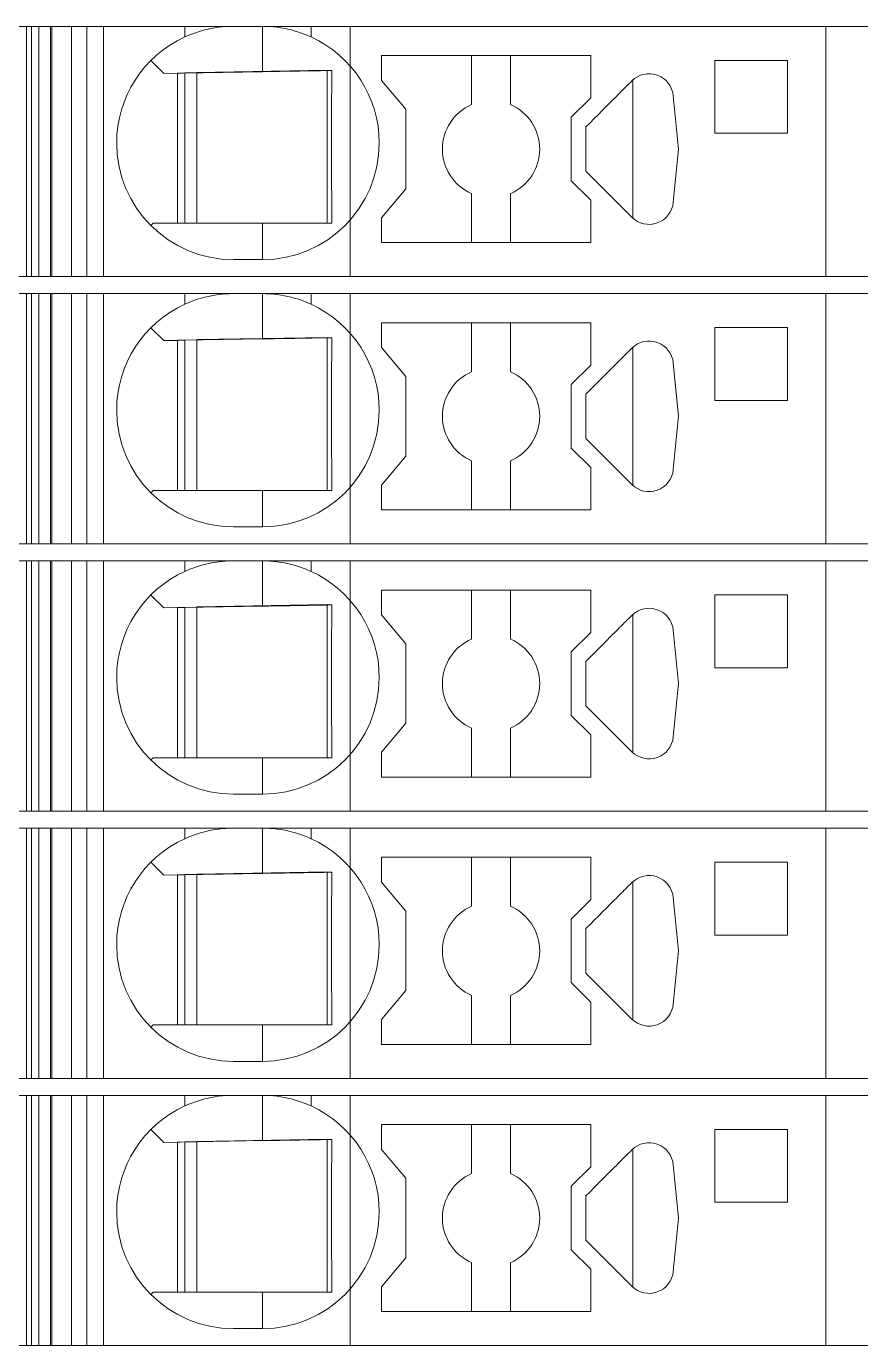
# Model space of a CAD drawing. Header units: millimetres. Extents: x 0 to 1680, y 0 to 1188.
# Drawn here: x 919.89 to 937.05, y 298.35 to 325.5 of the extents above; entities that cross this region are included whole.
import ezdxf
from ezdxf.enums import TextEntityAlignment as Align

# ---------------------------------------------------------------- set-up
doc = ezdxf.new("R2010")
doc.units = ezdxf.units.MM
for name, color, linetype, lineweight in [('EPLAN309', 5, 'Continuous', 5), ('EPLAN493', 5, 'Continuous', 5), ('MAIN-1', 7, 'Continuous', 5), ('MAIN-2', 7, 'Continuous', 5)]:
    doc.layers.add(name, color=color, linetype=linetype, lineweight=lineweight)
doc.styles.add('Tahoma', font='')
doc.styles.get('Tahoma').set_extended_font_data('Tahoma')

# ---------------------------------------------------------------- blocks, each defined once
blk = doc.blocks.new('EPLSYM_LibrarySPECIAL_Symbol12_Variant0_Placement8_54')
at = {"layer": 'EPLAN309', "lineweight": 13, "ltscale": 16}
blk.add_lwpolyline([(0, -5.15), (68.15, -5.15), (68.15, 0), (0, 0)], close=True, dxfattribs=at)
at = {"layer": 'EPLAN493', "color": 5, "style": 'Tahoma'}
blk.add_attdef('17_20450', text='', height=2.3478, dxfattribs=at).set_placement((0, -21.83478), align=Align.MIDDLE_RIGHT)
blk = doc.blocks.new('EPLSYM_LibrarySPECIAL_Symbol12_Variant0_Placement8_55')
at = {"layer": 'EPLAN309', "lineweight": 13, "ltscale": 16}
blk.add_lwpolyline([(0, -5.15), (68.15, -5.15), (68.15, 0), (0, 0)], close=True, dxfattribs=at)
at = {"layer": 'EPLAN493', "color": 5, "style": 'Tahoma'}
blk.add_attdef('17_20450', text='', height=2.3478, dxfattribs=at).set_placement((0, -21.83478), align=Align.MIDDLE_RIGHT)
blk = doc.blocks.new('EPLSYM_LibrarySPECIAL_Symbol12_Variant0_Placement8_56')
at = {"layer": 'EPLAN309', "lineweight": 13, "ltscale": 16}
blk.add_lwpolyline([(0, -5.15), (68.15, -5.15), (68.15, 0), (0, 0)], close=True, dxfattribs=at)
at = {"layer": 'EPLAN493', "color": 5, "style": 'Tahoma'}
blk.add_attdef('17_20450', text='', height=2.3478, dxfattribs=at).set_placement((0, -21.83478), align=Align.MIDDLE_RIGHT)
blk = doc.blocks.new('EPLSYM_LibrarySPECIAL_Symbol12_Variant0_Placement8_57')
at = {"layer": 'EPLAN309', "lineweight": 13, "ltscale": 16}
blk.add_lwpolyline([(0, -5.15), (68.15, -5.15), (68.15, 0), (0, 0)], close=True, dxfattribs=at)
at = {"layer": 'EPLAN493', "color": 5, "style": 'Tahoma'}
blk.add_attdef('17_20450', text='', height=2.3478, dxfattribs=at).set_placement((0, -21.83478), align=Align.MIDDLE_RIGHT)
blk = doc.blocks.new('EPLSYM_LibrarySPECIAL_Symbol12_Variant0_Placement8_58')
at = {"layer": 'EPLAN309', "lineweight": 13, "ltscale": 16}
blk.add_lwpolyline([(0, -5.15), (68.15, -5.15), (68.15, 0), (0, 0)], close=True, dxfattribs=at)
at = {"layer": 'EPLAN493', "color": 5, "style": 'Tahoma'}
blk.add_attdef('17_20450', text='', height=2.3478, dxfattribs=at).set_placement((0, -21.83478), align=Align.MIDDLE_RIGHT)

msp = doc.modelspace()

# ---------------------------------------------------------------- linework, layer by layer
at = {"layer": 'MAIN-1'}
for p, q in [((920.001, 325.5), (919.893, 325.5)), ((919.893, 320.35), (919.893, 325.5)), ((920.001, 325.5), (923.15, 325.5)), ((920.001, 320.35), (920.001, 325.5)), ((923.15, 325.5), (924.15, 325.5)), ((923.15, 325.5), (923.15, 325.282)), ((923.15, 325.282), (923.202, 325.305)), ((923.202, 325.305), (923.256, 325.327)), ((923.256, 325.327), (923.313, 325.349)), ((923.313, 325.349), (923.372, 325.37)), ((923.372, 325.37), (923.433, 325.39)), ((923.433, 325.39), (923.497, 325.409)), ((923.497, 325.409), (923.563, 325.427)), ((923.563, 325.427), (923.631, 325.443)), ((923.631, 325.443), (923.701, 325.458)), ((923.701, 325.458), (923.772, 325.47)), ((923.772, 325.47), (923.846, 325.481)), ((923.846, 325.481), (923.921, 325.489)), ((923.921, 325.489), (923.997, 325.495)), ((923.997, 325.495), (924.073, 325.499)), ((924.073, 325.499), (924.15, 325.5)), ((924.75, 325.5), (924.15, 325.5)), ((924.827, 325.499), (924.75, 325.5)), ((925.75, 325.5), (924.75, 325.5)), ((924.75, 324.568), (924.75, 325.5)), ((924.903, 325.495), (924.827, 325.499)), ((924.979, 325.489), (924.903, 325.495)), ((925.054, 325.481), (924.979, 325.489)), ((925.128, 325.47), (925.054, 325.481)), ((925.199, 325.458), (925.128, 325.47)), ((925.269, 325.443), (925.199, 325.458)), ((925.337, 325.427), (925.269, 325.443)), ((925.403, 325.409), (925.337, 325.427)), ((925.467, 325.39), (925.403, 325.409)), ((925.528, 325.37), (925.467, 325.39)), ((925.587, 325.349), (925.528, 325.37)), ((925.644, 325.327), (925.587, 325.349)), ((925.698, 325.305), (925.644, 325.327)), ((925.75, 325.282), (925.698, 325.305)), ((925.75, 325.5), (936.332, 325.5)), ((925.75, 325.5), (925.75, 325.282)), ((937.05, 325.5), (936.332, 325.5)), ((936.332, 320.35), (936.332, 325.5)), ((922.453, 324.797), (922.717, 324.533)), ((927.2, 324.9), (927.2, 324.389)), ((931.5, 324.9), (927.2, 324.9)), ((929.05, 324.9), (929.05, 323.892)), ((929.85, 323.892), (929.85, 324.9)), ((931.5, 324.029), (931.5, 324.9)), ((934.05, 324.8), (934.05, 323.3)), ((935.55, 324.8), (934.05, 324.8)), ((935.55, 323.3), (935.55, 324.8)), ((922.717, 324.533), (924.75, 324.568)), ((923, 321.45), (923, 324.538)), ((923.15, 324.54), (923.15, 321.45)), ((923.4, 321.45), (923.4, 324.545)), ((924.87, 324.57), (924.75, 324.568)), ((924.987, 324.572), (924.87, 324.57)), ((925.1, 324.574), (924.987, 324.572)), ((925.209, 324.576), (925.1, 324.574)), ((925.313, 324.578), (925.209, 324.576)), ((925.412, 324.579), (925.313, 324.578)), ((925.507, 324.581), (925.412, 324.579)), ((925.599, 324.583), (925.507, 324.581)), ((925.688, 324.584), (925.599, 324.583)), ((925.774, 324.586), (925.688, 324.584)), ((925.858, 324.587), (925.774, 324.586)), ((925.94, 324.588), (925.858, 324.587)), ((926.02, 324.59), (925.94, 324.588)), ((926.099, 324.591), (926.02, 324.59)), ((926.079, 321.45), (926.079, 324.591)), ((926.176, 324.592), (926.099, 324.591)), ((926.174, 324.377), (926.175, 324.45)), ((926.175, 324.45), (926.176, 324.522)), ((926.176, 324.522), (926.176, 324.592)), ((926.172, 324.149), (926.173, 324.227)), ((926.173, 324.303), (926.174, 324.377)), ((926.173, 324.227), (926.173, 324.303)), ((927.7, 323.793), (927.2, 324.389)), ((932.158, 324.191), (932.127, 324.159)), ((932.19, 324.222), (932.158, 324.191)), ((932.221, 324.253), (932.19, 324.222)), ((932.252, 324.285), (932.221, 324.253)), ((932.284, 324.316), (932.252, 324.285)), ((932.315, 324.347), (932.284, 324.316)), ((932.346, 324.379), (932.315, 324.347)), ((932.367, 324.398), (932.367, 321.552)), ((926.169, 323.817), (926.17, 323.904)), ((926.17, 323.988), (926.171, 324.07)), ((926.17, 323.904), (926.17, 323.988)), ((926.171, 324.07), (926.172, 324.149)), ((931.1, 323.629), (931.5, 324.029)), ((931.902, 323.934), (931.823, 323.856)), ((931.943, 323.975), (931.902, 323.934)), ((931.983, 324.015), (931.943, 323.975)), ((932.021, 324.053), (931.983, 324.015)), ((932.058, 324.09), (932.021, 324.053)), ((932.094, 324.126), (932.058, 324.09)), ((932.127, 324.159), (932.094, 324.126)), ((933.302, 322.975), (933.198, 324.072)), ((926.168, 323.632), (926.169, 323.726)), ((926.168, 323.534), (926.168, 323.632)), ((926.169, 323.726), (926.169, 323.817)), ((927.7, 322.157), (927.7, 323.793)), ((931.1, 323.629), (931.1, 322.321)), ((931.658, 323.69), (931.572, 323.604)), ((931.742, 323.774), (931.658, 323.69)), ((931.823, 323.856), (931.742, 323.774)), ((926.167, 323.431), (926.168, 323.534)), ((926.167, 323.324), (926.167, 323.431)), ((931.486, 323.518), (931.4, 323.432)), ((931.4, 323.302), (931.4, 323.432)), ((931.572, 323.604), (931.486, 323.518)), ((926.167, 323.213), (926.167, 323.324)), ((926.167, 323.1), (926.167, 323.213)), ((926.167, 322.979), (926.167, 323.1)), ((931.4, 323.171), (931.4, 323.302)), ((931.4, 323.04), (931.4, 323.171)), ((934.05, 323.3), (935.55, 323.3)), ((926.167, 322.861), (926.167, 322.979)), ((926.167, 322.747), (926.167, 322.861)), ((931.4, 322.91), (931.4, 323.04)), ((931.4, 322.779), (931.4, 322.91)), ((933.198, 321.878), (933.302, 322.975)), ((926.168, 322.638), (926.167, 322.747)), ((926.168, 322.534), (926.168, 322.638)), ((931.4, 322.648), (931.4, 322.779)), ((931.4, 322.518), (931.4, 322.648)), ((926.169, 322.434), (926.168, 322.534)), ((926.169, 322.339), (926.169, 322.434)), ((926.17, 322.248), (926.169, 322.339)), ((931.5, 321.921), (931.1, 322.321)), ((931.4, 322.518), (932.346, 321.571)), ((926.171, 322.159), (926.17, 322.248)), ((926.172, 322.073), (926.171, 322.159)), ((926.172, 321.99), (926.172, 322.073)), ((927.2, 321.561), (927.7, 322.157)), ((929.05, 321.05), (929.05, 322.058)), ((929.85, 321.05), (929.85, 322.058)), ((926.173, 321.908), (926.172, 321.99)), ((926.174, 321.829), (926.173, 321.908)), ((926.175, 321.75), (926.174, 321.829)), ((926.176, 321.674), (926.175, 321.75)), ((931.5, 321.05), (931.5, 321.921)), ((926.176, 321.598), (926.176, 321.674)), ((926.177, 321.524), (926.176, 321.598)), ((926.178, 321.45), (926.177, 321.524)), ((927.2, 321.561), (927.2, 321.05)), ((922.5, 321.45), (922.453, 321.403)), ((922.5, 321.45), (924.75, 321.45)), ((924.75, 321.45), (924.842, 321.45)), ((924.75, 321.45), (924.75, 320.7)), ((924.842, 321.45), (924.933, 321.45)), ((924.933, 321.45), (925.023, 321.45)), ((925.023, 321.45), (925.11, 321.45)), ((925.11, 321.45), (925.195, 321.45)), ((925.195, 321.45), (925.278, 321.45)), ((925.278, 321.45), (925.358, 321.45)), ((925.358, 321.45), (925.436, 321.45)), ((925.436, 321.45), (925.511, 321.45)), ((925.511, 321.45), (925.585, 321.45)), ((925.585, 321.45), (925.657, 321.45)), ((925.657, 321.45), (925.726, 321.45)), ((925.726, 321.45), (925.795, 321.45)), ((925.795, 321.45), (925.861, 321.45)), ((925.861, 321.45), (925.927, 321.45)), ((925.927, 321.45), (925.991, 321.45)), ((925.991, 321.45), (926.055, 321.45)), ((926.055, 321.45), (926.117, 321.45)), ((926.117, 321.45), (926.178, 321.45)), ((931.5, 321.05), (927.2, 321.05)), ((924.75, 320.7), (924.15, 320.7)), ((920.001, 320.35), (919.893, 320.35)), ((920.001, 320.35), (936.332, 320.35)), ((937.05, 320.35), (936.332, 320.35)), ((920.001, 320), (919.893, 320)), ((919.893, 314.85), (919.893, 320)), ((920.001, 320), (923.15, 320)), ((920.001, 314.85), (920.001, 320)), ((923.15, 320), (924.15, 320)), ((923.15, 320), (923.15, 319.782)), ((923.202, 319.805), (923.256, 319.827)), ((923.256, 319.827), (923.313, 319.849)), ((923.313, 319.849), (923.372, 319.87)), ((923.372, 319.87), (923.433, 319.89)), ((923.433, 319.89), (923.497, 319.909)), ((923.497, 319.909), (923.563, 319.927)), ((923.563, 319.927), (923.631, 319.943)), ((923.631, 319.943), (923.701, 319.958)), ((923.701, 319.958), (923.772, 319.97)), ((923.772, 319.97), (923.846, 319.981)), ((923.846, 319.981), (923.921, 319.989)), ((923.921, 319.989), (923.997, 319.995)), ((923.997, 319.995), (924.073, 319.999)), ((924.073, 319.999), (924.15, 320)), ((924.75, 320), (924.15, 320)), ((924.827, 319.999), (924.75, 320)), ((925.75, 320), (924.75, 320)), ((924.75, 319.068), (924.75, 320)), ((924.903, 319.995), (924.827, 319.999)), ((924.979, 319.989), (924.903, 319.995)), ((925.054, 319.981), (924.979, 319.989)), ((925.128, 319.97), (925.054, 319.981)), ((925.199, 319.958), (925.128, 319.97)), ((925.269, 319.943), (925.199, 319.958)), ((925.337, 319.927), (925.269, 319.943)), ((925.403, 319.909), (925.337, 319.927)), ((925.467, 319.89), (925.403, 319.909)), ((925.528, 319.87), (925.467, 319.89)), ((925.587, 319.849), (925.528, 319.87)), ((925.644, 319.827), (925.587, 319.849)), ((925.698, 319.805), (925.644, 319.827)), ((925.75, 320), (936.332, 320)), ((925.75, 320), (925.75, 319.782)), ((937.05, 320), (936.332, 320)), ((936.332, 314.85), (936.332, 320)), ((923.15, 319.782), (923.202, 319.805)), ((925.75, 319.782), (925.698, 319.805)), ((922.453, 319.297), (922.717, 319.033)), ((927.2, 319.4), (927.2, 318.889)), ((931.5, 319.4), (927.2, 319.4)), ((929.05, 319.4), (929.05, 318.392)), ((929.85, 318.392), (929.85, 319.4)), ((931.5, 318.529), (931.5, 319.4)), ((934.05, 319.3), (934.05, 317.8)), ((935.55, 319.3), (934.05, 319.3)), ((935.55, 317.8), (935.55, 319.3)), ((922.717, 319.033), (924.75, 319.068)), ((923, 315.95), (923, 319.038)), ((923.15, 319.04), (923.15, 315.95)), ((923.4, 315.95), (923.4, 319.045)), ((924.87, 319.07), (924.75, 319.068)), ((924.987, 319.072), (924.87, 319.07)), ((925.1, 319.074), (924.987, 319.072)), ((925.209, 319.076), (925.1, 319.074)), ((925.313, 319.078), (925.209, 319.076)), ((925.412, 319.079), (925.313, 319.078)), ((925.507, 319.081), (925.412, 319.079)), ((925.599, 319.083), (925.507, 319.081)), ((925.688, 319.084), (925.599, 319.083)), ((925.774, 319.086), (925.688, 319.084)), ((925.858, 319.087), (925.774, 319.086)), ((925.94, 319.088), (925.858, 319.087)), ((926.02, 319.09), (925.94, 319.088)), ((926.099, 319.091), (926.02, 319.09)), ((926.079, 315.95), (926.079, 319.091)), ((926.176, 319.092), (926.099, 319.091)), ((926.175, 318.95), (926.176, 319.022)), ((926.176, 319.022), (926.176, 319.092)), ((926.173, 318.803), (926.174, 318.877)), ((926.173, 318.727), (926.173, 318.803)), ((926.174, 318.877), (926.175, 318.95)), ((927.7, 318.293), (927.2, 318.889)), ((932.221, 318.753), (932.19, 318.722)), ((932.252, 318.785), (932.221, 318.753)), ((932.284, 318.816), (932.252, 318.785)), ((932.315, 318.847), (932.284, 318.816)), ((932.346, 318.879), (932.315, 318.847)), ((932.367, 318.898), (932.367, 316.052)), ((926.17, 318.488), (926.171, 318.57)), ((926.17, 318.404), (926.17, 318.488)), ((926.171, 318.57), (926.172, 318.649)), ((926.172, 318.649), (926.173, 318.727)), ((931.1, 318.129), (931.5, 318.529)), ((931.943, 318.475), (931.902, 318.434)), ((931.983, 318.515), (931.943, 318.475)), ((932.021, 318.553), (931.983, 318.515)), ((932.058, 318.59), (932.021, 318.553)), ((932.094, 318.626), (932.058, 318.59)), ((932.127, 318.659), (932.094, 318.626)), ((932.158, 318.691), (932.127, 318.659)), ((932.19, 318.722), (932.158, 318.691)), ((933.302, 317.475), (933.198, 318.572)), ((926.168, 318.132), (926.169, 318.226)), ((926.169, 318.317), (926.17, 318.404)), ((926.169, 318.226), (926.169, 318.317)), ((927.7, 316.657), (927.7, 318.293)), ((931.742, 318.274), (931.658, 318.19)), ((931.823, 318.356), (931.742, 318.274)), ((931.902, 318.434), (931.823, 318.356)), ((926.167, 317.931), (926.168, 318.034)), ((926.167, 317.824), (926.167, 317.931)), ((926.168, 318.034), (926.168, 318.132)), ((931.1, 318.129), (931.1, 316.821)), ((931.486, 318.018), (931.4, 317.932)), ((931.4, 317.802), (931.4, 317.932)), ((931.572, 318.104), (931.486, 318.018)), ((931.658, 318.19), (931.572, 318.104)), ((926.167, 317.713), (926.167, 317.824)), ((926.167, 317.6), (926.167, 317.713)), ((931.4, 317.671), (931.4, 317.802)), ((931.4, 317.54), (931.4, 317.671)), ((934.05, 317.8), (935.55, 317.8)), ((926.167, 317.479), (926.167, 317.6)), ((926.167, 317.361), (926.167, 317.479)), ((931.4, 317.41), (931.4, 317.54)), ((931.4, 317.279), (931.4, 317.41)), ((933.198, 316.378), (933.302, 317.475)), ((926.167, 317.247), (926.167, 317.361)), ((926.168, 317.138), (926.167, 317.247)), ((926.168, 317.034), (926.168, 317.138)), ((931.4, 317.148), (931.4, 317.279)), ((931.4, 317.018), (931.4, 317.148)), ((926.169, 316.934), (926.168, 317.034)), ((926.169, 316.839), (926.169, 316.934)), ((931.4, 317.018), (932.346, 316.071)), ((926.17, 316.748), (926.169, 316.839)), ((926.171, 316.659), (926.17, 316.748)), ((926.172, 316.573), (926.171, 316.659)), ((926.172, 316.49), (926.172, 316.573)), ((927.2, 316.061), (927.7, 316.657)), ((931.5, 316.421), (931.1, 316.821)), ((926.173, 316.408), (926.172, 316.49)), ((926.174, 316.329), (926.173, 316.408)), ((926.175, 316.25), (926.174, 316.329)), ((929.05, 315.55), (929.05, 316.558)), ((929.85, 315.55), (929.85, 316.558)), ((931.5, 315.55), (931.5, 316.421)), ((926.176, 316.174), (926.175, 316.25)), ((926.176, 316.098), (926.176, 316.174)), ((926.177, 316.024), (926.176, 316.098)), ((927.2, 316.061), (927.2, 315.55)), ((922.5, 315.95), (922.453, 315.903)), ((922.5, 315.95), (924.75, 315.95)), ((924.75, 315.95), (924.842, 315.95)), ((924.75, 315.95), (924.75, 315.2)), ((924.842, 315.95), (924.933, 315.95)), ((924.933, 315.95), (925.023, 315.95)), ((925.023, 315.95), (925.11, 315.95)), ((925.11, 315.95), (925.195, 315.95)), ((925.195, 315.95), (925.278, 315.95)), ((925.278, 315.95), (925.358, 315.95)), ((925.358, 315.95), (925.436, 315.95)), ((925.436, 315.95), (925.511, 315.95)), ((925.511, 315.95), (925.585, 315.95)), ((925.585, 315.95), (925.657, 315.95)), ((925.657, 315.95), (925.726, 315.95)), ((925.726, 315.95), (925.795, 315.95)), ((925.795, 315.95), (925.861, 315.95)), ((925.861, 315.95), (925.927, 315.95)), ((925.927, 315.95), (925.991, 315.95)), ((925.991, 315.95), (926.055, 315.95)), ((926.055, 315.95), (926.117, 315.95)), ((926.117, 315.95), (926.178, 315.95)), ((926.178, 315.95), (926.177, 316.024)), ((931.5, 315.55), (927.2, 315.55)), ((924.75, 315.2), (924.15, 315.2)), ((920.001, 314.85), (919.893, 314.85)), ((920.001, 314.85), (936.332, 314.85)), ((937.05, 314.85), (936.332, 314.85)), ((920.001, 314.5), (919.893, 314.5)), ((919.893, 309.35), (919.893, 314.5)), ((920.001, 314.5), (923.15, 314.5)), ((920.001, 309.35), (920.001, 314.5)), ((923.15, 314.5), (924.15, 314.5)), ((923.15, 314.5), (923.15, 314.282)), ((923.433, 314.39), (923.497, 314.409)), ((923.497, 314.409), (923.563, 314.427)), ((923.563, 314.427), (923.631, 314.443)), ((923.631, 314.443), (923.701, 314.458)), ((923.701, 314.458), (923.772, 314.47)), ((923.772, 314.47), (923.846, 314.481)), ((923.846, 314.481), (923.921, 314.489)), ((923.921, 314.489), (923.997, 314.495)), ((923.997, 314.495), (924.073, 314.499)), ((924.073, 314.499), (924.15, 314.5)), ((924.75, 314.5), (924.15, 314.5)), ((924.827, 314.499), (924.75, 314.5)), ((925.75, 314.5), (924.75, 314.5)), ((924.75, 313.568), (924.75, 314.5)), ((924.903, 314.495), (924.827, 314.499)), ((924.979, 314.489), (924.903, 314.495)), ((925.054, 314.481), (924.979, 314.489)), ((925.128, 314.47), (925.054, 314.481)), ((925.199, 314.458), (925.128, 314.47)), ((925.269, 314.443), (925.199, 314.458)), ((925.337, 314.427), (925.269, 314.443)), ((925.403, 314.409), (925.337, 314.427)), ((925.467, 314.39), (925.403, 314.409)), ((925.75, 314.5), (936.332, 314.5)), ((925.75, 314.5), (925.75, 314.282)), ((937.05, 314.5), (936.332, 314.5)), ((936.332, 309.35), (936.332, 314.5)), ((923.15, 314.282), (923.202, 314.305)), ((923.202, 314.305), (923.256, 314.327)), ((923.256, 314.327), (923.313, 314.349)), ((923.313, 314.349), (923.372, 314.37)), ((923.372, 314.37), (923.433, 314.39)), ((925.528, 314.37), (925.467, 314.39)), ((925.587, 314.349), (925.528, 314.37)), ((925.644, 314.327), (925.587, 314.349)), ((925.698, 314.305), (925.644, 314.327)), ((925.75, 314.282), (925.698, 314.305)), ((927.2, 313.9), (927.2, 313.389)), ((931.5, 313.9), (927.2, 313.9)), ((929.05, 313.9), (929.05, 312.892)), ((929.85, 312.892), (929.85, 313.9)), ((931.5, 313.029), (931.5, 313.9)), ((922.453, 313.797), (922.717, 313.533)), ((925.599, 313.583), (925.507, 313.581)), ((925.688, 313.584), (925.599, 313.583)), ((925.774, 313.586), (925.688, 313.584)), ((925.858, 313.587), (925.774, 313.586)), ((925.94, 313.588), (925.858, 313.587)), ((926.02, 313.59), (925.94, 313.588)), ((926.099, 313.591), (926.02, 313.59)), ((926.079, 310.45), (926.079, 313.591)), ((926.176, 313.592), (926.099, 313.591)), ((926.176, 313.522), (926.176, 313.592)), ((934.05, 313.8), (934.05, 312.3)), ((935.55, 313.8), (934.05, 313.8)), ((935.55, 312.3), (935.55, 313.8)), ((922.717, 313.533), (924.75, 313.568)), ((923, 310.45), (923, 313.538)), ((923.15, 313.54), (923.15, 310.45)), ((923.4, 310.45), (923.4, 313.545)), ((924.87, 313.57), (924.75, 313.568)), ((924.987, 313.572), (924.87, 313.57)), ((925.1, 313.574), (924.987, 313.572)), ((925.209, 313.576), (925.1, 313.574)), ((925.313, 313.578), (925.209, 313.576)), ((925.412, 313.579), (925.313, 313.578)), ((925.507, 313.581), (925.412, 313.579)), ((926.173, 313.303), (926.174, 313.377)), ((926.174, 313.377), (926.175, 313.45)), ((926.175, 313.45), (926.176, 313.522)), ((927.7, 312.793), (927.2, 313.389)), ((932.284, 313.316), (932.252, 313.285)), ((932.315, 313.347), (932.284, 313.316)), ((932.346, 313.379), (932.315, 313.347)), ((932.367, 313.398), (932.367, 310.552)), ((926.17, 312.988), (926.171, 313.07)), ((926.171, 313.07), (926.172, 313.149)), ((926.172, 313.149), (926.173, 313.227)), ((926.173, 313.227), (926.173, 313.303)), ((932.021, 313.053), (931.983, 313.015)), ((932.058, 313.09), (932.021, 313.053)), ((932.094, 313.126), (932.058, 313.09)), ((932.127, 313.159), (932.094, 313.126)), ((932.158, 313.191), (932.127, 313.159)), ((932.19, 313.222), (932.158, 313.191)), ((932.221, 313.253), (932.19, 313.222)), ((932.252, 313.285), (932.221, 313.253)), ((933.302, 311.975), (933.198, 313.072)), ((926.169, 312.817), (926.17, 312.904)), ((926.169, 312.726), (926.169, 312.817)), ((926.17, 312.904), (926.17, 312.988)), ((927.7, 311.157), (927.7, 312.793)), ((931.1, 312.629), (931.5, 313.029)), ((931.742, 312.774), (931.658, 312.69)), ((931.823, 312.856), (931.742, 312.774)), ((931.902, 312.934), (931.823, 312.856)), ((931.943, 312.975), (931.902, 312.934)), ((931.983, 313.015), (931.943, 312.975)), ((926.167, 312.431), (926.168, 312.534)), ((926.168, 312.632), (926.169, 312.726)), ((926.168, 312.534), (926.168, 312.632)), ((931.1, 312.629), (931.1, 311.321)), ((931.486, 312.518), (931.4, 312.432)), ((931.572, 312.604), (931.486, 312.518)), ((931.658, 312.69), (931.572, 312.604)), ((926.167, 312.324), (926.167, 312.431)), ((926.167, 312.213), (926.167, 312.324)), ((931.4, 312.302), (931.4, 312.432)), ((931.4, 312.171), (931.4, 312.302)), ((934.05, 312.3), (935.55, 312.3)), ((926.167, 312.1), (926.167, 312.213)), ((926.167, 311.979), (926.167, 312.1)), ((926.167, 311.861), (926.167, 311.979)), ((931.4, 312.04), (931.4, 312.171)), ((931.4, 311.91), (931.4, 312.04)), ((933.198, 310.878), (933.302, 311.975)), ((926.167, 311.747), (926.167, 311.861)), ((926.168, 311.638), (926.167, 311.747)), ((931.4, 311.779), (931.4, 311.91)), ((931.4, 311.648), (931.4, 311.779)), ((926.168, 311.534), (926.168, 311.638)), ((926.169, 311.434), (926.168, 311.534)), ((926.169, 311.339), (926.169, 311.434)), ((931.4, 311.518), (931.4, 311.648)), ((931.4, 311.518), (932.346, 310.571)), ((926.17, 311.248), (926.169, 311.339)), ((926.171, 311.159), (926.17, 311.248)), ((926.172, 311.073), (926.171, 311.159)), ((927.2, 310.561), (927.7, 311.157)), ((931.5, 310.921), (931.1, 311.321)), ((926.172, 310.99), (926.172, 311.073)), ((926.173, 310.908), (926.172, 310.99)), ((926.174, 310.829), (926.173, 310.908)), ((929.05, 310.05), (929.05, 311.058)), ((929.85, 310.05), (929.85, 311.058)), ((931.5, 310.05), (931.5, 310.921)), ((926.175, 310.75), (926.174, 310.829)), ((926.176, 310.674), (926.175, 310.75)), ((926.176, 310.598), (926.176, 310.674)), ((926.177, 310.524), (926.176, 310.598)), ((922.5, 310.45), (922.453, 310.403)), ((922.5, 310.45), (924.75, 310.45)), ((924.75, 310.45), (924.842, 310.45)), ((924.75, 310.45), (924.75, 309.7)), ((924.842, 310.45), (924.933, 310.45)), ((924.933, 310.45), (925.023, 310.45)), ((925.023, 310.45), (925.11, 310.45)), ((925.11, 310.45), (925.195, 310.45)), ((925.195, 310.45), (925.278, 310.45)), ((925.278, 310.45), (925.358, 310.45)), ((925.358, 310.45), (925.436, 310.45)), ((925.436, 310.45), (925.511, 310.45)), ((925.511, 310.45), (925.585, 310.45)), ((925.585, 310.45), (925.657, 310.45)), ((925.657, 310.45), (925.726, 310.45)), ((925.726, 310.45), (925.795, 310.45)), ((925.795, 310.45), (925.861, 310.45)), ((925.861, 310.45), (925.927, 310.45)), ((925.927, 310.45), (925.991, 310.45)), ((925.991, 310.45), (926.055, 310.45)), ((926.055, 310.45), (926.117, 310.45)), ((926.117, 310.45), (926.178, 310.45)), ((926.178, 310.45), (926.177, 310.524)), ((927.2, 310.561), (927.2, 310.05)), ((931.5, 310.05), (927.2, 310.05)), ((924.75, 309.7), (924.15, 309.7)), ((920.001, 309.35), (919.893, 309.35)), ((920.001, 309.35), (936.332, 309.35)), ((937.05, 309.35), (936.332, 309.35)), ((920.001, 309), (919.893, 309)), ((919.893, 303.85), (919.893, 309)), ((920.001, 309), (923.15, 309)), ((920.001, 303.85), (920.001, 309)), ((923.15, 309), (924.15, 309)), ((923.15, 309), (923.15, 308.782)), ((923.701, 308.958), (923.772, 308.97)), ((923.772, 308.97), (923.846, 308.981)), ((923.846, 308.981), (923.921, 308.989)), ((923.921, 308.989), (923.997, 308.995)), ((923.997, 308.995), (924.073, 308.999)), ((924.073, 308.999), (924.15, 309)), ((924.75, 309), (924.15, 309)), ((924.827, 308.999), (924.75, 309)), ((925.75, 309), (924.75, 309)), ((924.75, 308.068), (924.75, 309)), ((924.903, 308.995), (924.827, 308.999)), ((924.979, 308.989), (924.903, 308.995)), ((925.054, 308.981), (924.979, 308.989)), ((925.128, 308.97), (925.054, 308.981)), ((925.199, 308.958), (925.128, 308.97)), ((925.75, 309), (936.332, 309)), ((925.75, 309), (925.75, 308.782)), ((937.05, 309), (936.332, 309)), ((936.332, 303.85), (936.332, 309)), ((923.15, 308.782), (923.202, 308.805)), ((923.202, 308.805), (923.256, 308.827)), ((923.256, 308.827), (923.313, 308.849)), ((923.313, 308.849), (923.372, 308.87)), ((923.372, 308.87), (923.433, 308.89)), ((923.433, 308.89), (923.497, 308.909)), ((923.497, 308.909), (923.563, 308.927)), ((923.563, 308.927), (923.631, 308.943)), ((923.631, 308.943), (923.701, 308.958)), ((925.269, 308.943), (925.199, 308.958)), ((925.337, 308.927), (925.269, 308.943)), ((925.403, 308.909), (925.337, 308.927)), ((925.467, 308.89), (925.403, 308.909)), ((925.528, 308.87), (925.467, 308.89)), ((925.587, 308.849), (925.528, 308.87)), ((925.644, 308.827), (925.587, 308.849)), ((925.698, 308.805), (925.644, 308.827)), ((925.75, 308.782), (925.698, 308.805)), ((922.453, 308.297), (922.717, 308.033)), ((927.2, 308.4), (927.2, 307.889)), ((931.5, 308.4), (927.2, 308.4)), ((929.05, 308.4), (929.05, 307.392)), ((929.85, 307.392), (929.85, 308.4)), ((931.5, 307.529), (931.5, 308.4)), ((934.05, 308.3), (934.05, 306.8)), ((935.55, 308.3), (934.05, 308.3)), ((935.55, 306.8), (935.55, 308.3)), ((922.717, 308.033), (924.75, 308.068)), ((923, 304.95), (923, 308.038)), ((923.15, 308.04), (923.15, 304.95)), ((923.4, 304.95), (923.4, 308.045)), ((924.87, 308.07), (924.75, 308.068)), ((924.987, 308.072), (924.87, 308.07)), ((925.1, 308.074), (924.987, 308.072)), ((925.209, 308.076), (925.1, 308.074)), ((925.313, 308.078), (925.209, 308.076)), ((925.412, 308.079), (925.313, 308.078)), ((925.507, 308.081), (925.412, 308.079)), ((925.599, 308.083), (925.507, 308.081)), ((925.688, 308.084), (925.599, 308.083)), ((925.774, 308.086), (925.688, 308.084)), ((925.858, 308.087), (925.774, 308.086)), ((925.94, 308.088), (925.858, 308.087)), ((926.02, 308.09), (925.94, 308.088)), ((926.099, 308.091), (926.02, 308.09)), ((926.079, 304.95), (926.079, 308.091)), ((926.176, 308.092), (926.099, 308.091)), ((926.174, 307.877), (926.175, 307.95)), ((926.175, 307.95), (926.176, 308.022)), ((926.176, 308.022), (926.176, 308.092)), ((927.7, 307.293), (927.2, 307.889)), ((932.367, 307.898), (932.367, 305.052)), ((926.171, 307.57), (926.172, 307.649)), ((926.172, 307.649), (926.173, 307.727)), ((926.173, 307.803), (926.174, 307.877)), ((926.173, 307.727), (926.173, 307.803)), ((932.094, 307.626), (932.058, 307.59)), ((932.127, 307.659), (932.094, 307.626)), ((932.158, 307.691), (932.127, 307.659)), ((932.19, 307.722), (932.158, 307.691)), ((932.221, 307.753), (932.19, 307.722)), ((932.252, 307.785), (932.221, 307.753)), ((932.284, 307.816), (932.252, 307.785)), ((932.315, 307.847), (932.284, 307.816)), ((932.346, 307.879), (932.315, 307.847)), ((926.169, 307.317), (926.17, 307.404)), ((926.17, 307.488), (926.171, 307.57)), ((926.17, 307.404), (926.17, 307.488)), ((931.1, 307.129), (931.5, 307.529)), ((931.823, 307.356), (931.742, 307.274)), ((931.902, 307.434), (931.823, 307.356)), ((931.943, 307.475), (931.902, 307.434)), ((931.983, 307.515), (931.943, 307.475)), ((932.021, 307.553), (931.983, 307.515)), ((932.058, 307.59), (932.021, 307.553)), ((933.302, 306.475), (933.198, 307.572)), ((926.168, 307.132), (926.169, 307.226)), ((926.168, 307.034), (926.168, 307.132)), ((926.169, 307.226), (926.169, 307.317)), ((927.7, 305.657), (927.7, 307.293)), ((931.1, 307.129), (931.1, 305.821)), ((931.572, 307.104), (931.486, 307.018)), ((931.658, 307.19), (931.572, 307.104)), ((931.742, 307.274), (931.658, 307.19)), ((926.167, 306.931), (926.168, 307.034)), ((926.167, 306.824), (926.167, 306.931)), ((926.167, 306.713), (926.167, 306.824)), ((931.486, 307.018), (931.4, 306.932)), ((931.4, 306.802), (931.4, 306.932)), ((931.4, 306.671), (931.4, 306.802)), ((934.05, 306.8), (935.55, 306.8)), ((926.167, 306.6), (926.167, 306.713)), ((926.167, 306.479), (926.167, 306.6)), ((931.4, 306.54), (931.4, 306.671)), ((931.4, 306.41), (931.4, 306.54)), ((926.167, 306.361), (926.167, 306.479)), ((926.167, 306.247), (926.167, 306.361)), ((931.4, 306.279), (931.4, 306.41)), ((931.4, 306.148), (931.4, 306.279)), ((933.198, 305.378), (933.302, 306.475)), ((926.168, 306.138), (926.167, 306.247)), ((926.168, 306.034), (926.168, 306.138)), ((926.169, 305.934), (926.168, 306.034)), ((931.4, 306.018), (931.4, 306.148)), ((931.4, 306.018), (932.346, 305.071)), ((926.169, 305.839), (926.169, 305.934)), ((926.17, 305.748), (926.169, 305.839)), ((926.171, 305.659), (926.17, 305.748)), ((931.5, 305.421), (931.1, 305.821)), ((926.172, 305.573), (926.171, 305.659)), ((926.172, 305.49), (926.172, 305.573)), ((926.173, 305.408), (926.172, 305.49)), ((927.2, 305.061), (927.7, 305.657)), ((929.05, 304.55), (929.05, 305.558)), ((929.85, 304.55), (929.85, 305.558)), ((926.174, 305.329), (926.173, 305.408)), ((926.175, 305.25), (926.174, 305.329)), ((926.176, 305.174), (926.175, 305.25)), ((926.176, 305.098), (926.176, 305.174)), ((931.5, 304.55), (931.5, 305.421)), ((922.5, 304.95), (922.453, 304.903)), ((922.5, 304.95), (924.75, 304.95)), ((924.75, 304.95), (924.842, 304.95)), ((924.75, 304.95), (924.75, 304.2)), ((924.842, 304.95), (924.933, 304.95)), ((924.933, 304.95), (925.023, 304.95)), ((925.023, 304.95), (925.11, 304.95)), ((925.11, 304.95), (925.195, 304.95)), ((925.195, 304.95), (925.278, 304.95)), ((925.278, 304.95), (925.358, 304.95)), ((925.358, 304.95), (925.436, 304.95)), ((925.436, 304.95), (925.511, 304.95)), ((925.511, 304.95), (925.585, 304.95)), ((925.585, 304.95), (925.657, 304.95)), ((925.657, 304.95), (925.726, 304.95)), ((925.726, 304.95), (925.795, 304.95)), ((925.795, 304.95), (925.861, 304.95)), ((925.861, 304.95), (925.927, 304.95)), ((925.927, 304.95), (925.991, 304.95)), ((925.991, 304.95), (926.055, 304.95)), ((926.055, 304.95), (926.117, 304.95)), ((926.117, 304.95), (926.178, 304.95)), ((926.177, 305.024), (926.176, 305.098)), ((926.178, 304.95), (926.177, 305.024)), ((927.2, 305.061), (927.2, 304.55)), ((931.5, 304.55), (927.2, 304.55)), ((924.75, 304.2), (924.15, 304.2)), ((920.001, 303.85), (919.893, 303.85)), ((920.001, 303.85), (936.332, 303.85)), ((937.05, 303.85), (936.332, 303.85)), ((920.001, 303.5), (919.893, 303.5)), ((919.893, 298.35), (919.893, 303.5)), ((920.001, 303.5), (923.15, 303.5)), ((920.001, 298.35), (920.001, 303.5)), ((923.15, 303.5), (924.15, 303.5)), ((923.15, 303.5), (923.15, 303.282)), ((923.15, 303.282), (923.202, 303.305)), ((923.202, 303.305), (923.256, 303.327)), ((923.256, 303.327), (923.313, 303.349)), ((923.313, 303.349), (923.372, 303.37)), ((923.372, 303.37), (923.433, 303.39)), ((923.433, 303.39), (923.497, 303.409)), ((923.497, 303.409), (923.563, 303.427)), ((923.563, 303.427), (923.631, 303.443)), ((923.631, 303.443), (923.701, 303.458)), ((923.701, 303.458), (923.772, 303.47)), ((923.772, 303.47), (923.846, 303.481)), ((923.846, 303.481), (923.921, 303.489)), ((923.921, 303.489), (923.997, 303.495)), ((923.997, 303.495), (924.073, 303.499)), ((924.073, 303.499), (924.15, 303.5)), ((924.75, 303.5), (924.15, 303.5)), ((924.827, 303.499), (924.75, 303.5)), ((925.75, 303.5), (924.75, 303.5)), ((924.75, 302.568), (924.75, 303.5)), ((924.903, 303.495), (924.827, 303.499)), ((924.979, 303.489), (924.903, 303.495)), ((925.054, 303.481), (924.979, 303.489)), ((925.128, 303.47), (925.054, 303.481)), ((925.199, 303.458), (925.128, 303.47)), ((925.269, 303.443), (925.199, 303.458)), ((925.337, 303.427), (925.269, 303.443)), ((925.403, 303.409), (925.337, 303.427)), ((925.467, 303.39), (925.403, 303.409)), ((925.528, 303.37), (925.467, 303.39)), ((925.587, 303.349), (925.528, 303.37)), ((925.644, 303.327), (925.587, 303.349)), ((925.698, 303.305), (925.644, 303.327)), ((925.75, 303.282), (925.698, 303.305)), ((925.75, 303.5), (936.332, 303.5)), ((925.75, 303.5), (925.75, 303.282)), ((937.05, 303.5), (936.332, 303.5)), ((936.332, 298.35), (936.332, 303.5)), ((922.453, 302.797), (922.717, 302.533)), ((927.2, 302.9), (927.2, 302.389)), ((931.5, 302.9), (927.2, 302.9)), ((929.05, 302.9), (929.05, 301.892)), ((929.85, 301.892), (929.85, 302.9)), ((931.5, 302.029), (931.5, 302.9)), ((934.05, 302.8), (934.05, 301.3)), ((935.55, 302.8), (934.05, 302.8)), ((935.55, 301.3), (935.55, 302.8)), ((922.717, 302.533), (924.75, 302.568)), ((923, 299.45), (923, 302.538)), ((923.15, 302.54), (923.15, 299.45)), ((923.4, 299.45), (923.4, 302.545)), ((924.87, 302.57), (924.75, 302.568)), ((924.987, 302.572), (924.87, 302.57)), ((925.1, 302.574), (924.987, 302.572)), ((925.209, 302.576), (925.1, 302.574)), ((925.313, 302.578), (925.209, 302.576)), ((925.412, 302.579), (925.313, 302.578)), ((925.507, 302.581), (925.412, 302.579)), ((925.599, 302.583), (925.507, 302.581)), ((925.688, 302.584), (925.599, 302.583)), ((925.774, 302.586), (925.688, 302.584)), ((925.858, 302.587), (925.774, 302.586)), ((925.94, 302.588), (925.858, 302.587)), ((926.02, 302.59), (925.94, 302.588)), ((926.099, 302.591), (926.02, 302.59)), ((926.079, 299.45), (926.079, 302.591)), ((926.176, 302.592), (926.099, 302.591)), ((926.175, 302.45), (926.176, 302.522)), ((926.176, 302.522), (926.176, 302.592)), ((926.172, 302.149), (926.173, 302.227)), ((926.173, 302.303), (926.174, 302.377)), ((926.173, 302.227), (926.173, 302.303)), ((926.174, 302.377), (926.175, 302.45)), ((927.7, 301.793), (927.2, 302.389)), ((932.158, 302.191), (932.127, 302.159)), ((932.19, 302.222), (932.158, 302.191)), ((932.221, 302.253), (932.19, 302.222)), ((932.252, 302.285), (932.221, 302.253)), ((932.284, 302.316), (932.252, 302.285)), ((932.315, 302.347), (932.284, 302.316)), ((932.346, 302.379), (932.315, 302.347)), ((932.367, 302.398), (932.367, 299.552)), ((926.17, 301.988), (926.171, 302.07)), ((926.17, 301.904), (926.17, 301.988)), ((926.171, 302.07), (926.172, 302.149)), ((931.1, 301.629), (931.5, 302.029)), ((931.902, 301.934), (931.823, 301.856)), ((931.943, 301.975), (931.902, 301.934)), ((931.983, 302.015), (931.943, 301.975)), ((932.021, 302.053), (931.983, 302.015)), ((932.058, 302.09), (932.021, 302.053)), ((932.094, 302.126), (932.058, 302.09)), ((932.127, 302.159), (932.094, 302.126)), ((933.302, 300.975), (933.198, 302.072)), ((926.168, 301.632), (926.169, 301.726)), ((926.169, 301.817), (926.17, 301.904)), ((926.169, 301.726), (926.169, 301.817)), ((927.7, 300.157), (927.7, 301.793)), ((931.658, 301.69), (931.572, 301.604)), ((931.742, 301.774), (931.658, 301.69)), ((931.823, 301.856), (931.742, 301.774)), ((926.167, 301.431), (926.168, 301.534)), ((926.167, 301.324), (926.167, 301.431)), ((926.168, 301.534), (926.168, 301.632)), ((931.1, 301.629), (931.1, 300.321)), ((931.486, 301.518), (931.4, 301.432)), ((931.4, 301.302), (931.4, 301.432)), ((931.572, 301.604), (931.486, 301.518)), ((926.167, 301.213), (926.167, 301.324)), ((926.167, 301.1), (926.167, 301.213)), ((926.167, 300.979), (926.167, 301.1)), ((931.4, 301.171), (931.4, 301.302)), ((931.4, 301.04), (931.4, 301.171)), ((934.05, 301.3), (935.55, 301.3)), ((926.167, 300.861), (926.167, 300.979)), ((926.167, 300.747), (926.167, 300.861)), ((931.4, 300.91), (931.4, 301.04)), ((931.4, 300.779), (931.4, 300.91)), ((933.198, 299.878), (933.302, 300.975)), ((926.168, 300.638), (926.167, 300.747)), ((926.168, 300.534), (926.168, 300.638)), ((931.4, 300.648), (931.4, 300.779)), ((931.4, 300.518), (931.4, 300.648)), ((926.169, 300.434), (926.168, 300.534)), ((926.169, 300.339), (926.169, 300.434)), ((926.17, 300.248), (926.169, 300.339)), ((931.5, 299.921), (931.1, 300.321)), ((931.4, 300.518), (932.346, 299.571)), ((926.171, 300.159), (926.17, 300.248)), ((926.172, 300.073), (926.171, 300.159)), ((926.172, 299.99), (926.172, 300.073)), ((927.2, 299.561), (927.7, 300.157)), ((929.05, 299.05), (929.05, 300.058)), ((929.85, 299.05), (929.85, 300.058)), ((926.173, 299.908), (926.172, 299.99)), ((926.174, 299.829), (926.173, 299.908)), ((926.175, 299.75), (926.174, 299.829)), ((926.176, 299.674), (926.175, 299.75)), ((931.5, 299.05), (931.5, 299.921)), ((926.176, 299.598), (926.176, 299.674)), ((926.177, 299.524), (926.176, 299.598)), ((926.178, 299.45), (926.177, 299.524)), ((927.2, 299.561), (927.2, 299.05)), ((922.5, 299.45), (922.453, 299.403)), ((922.5, 299.45), (924.75, 299.45)), ((924.75, 299.45), (924.842, 299.45)), ((924.75, 299.45), (924.75, 298.7)), ((924.842, 299.45), (924.933, 299.45)), ((924.933, 299.45), (925.023, 299.45)), ((925.023, 299.45), (925.11, 299.45)), ((925.11, 299.45), (925.195, 299.45)), ((925.195, 299.45), (925.278, 299.45)), ((925.278, 299.45), (925.358, 299.45)), ((925.358, 299.45), (925.436, 299.45)), ((925.436, 299.45), (925.511, 299.45)), ((925.511, 299.45), (925.585, 299.45)), ((925.585, 299.45), (925.657, 299.45)), ((925.657, 299.45), (925.726, 299.45)), ((925.726, 299.45), (925.795, 299.45)), ((925.795, 299.45), (925.861, 299.45)), ((925.861, 299.45), (925.927, 299.45)), ((925.927, 299.45), (925.991, 299.45)), ((925.991, 299.45), (926.055, 299.45)), ((926.055, 299.45), (926.117, 299.45)), ((926.117, 299.45), (926.178, 299.45)), ((931.5, 299.05), (927.2, 299.05)), ((924.75, 298.7), (924.15, 298.7)), ((920.001, 298.35), (919.893, 298.35)), ((920.001, 298.35), (936.332, 298.35)), ((937.05, 298.35), (936.332, 298.35))]:
    msp.add_line(p, q, dxfattribs=at)
for centre, radius, start, end in [((924.15, 323.1), 2.4, 114.6244, 180), ((924.75, 323.1), 2.4, 0, 65.3756), ((932.7, 324.025), 0.5, 5.4404, 135), ((929.45, 322.975), 1, 113.5782, 180), ((929.45, 322.975), 1, 0, 66.4218), ((924.15, 323.1), 2.4, 180, 270), ((924.75, 323.1), 2.4, 270, 0), ((929.45, 322.975), 1, 180, 246.4218), ((929.45, 322.975), 1, 293.5782, 0), ((932.7, 321.925), 0.5, 225, 354.5596), ((924.15, 317.6), 2.4, 114.6244, 180), ((924.75, 317.6), 2.4, 0, 65.3756), ((932.7, 318.525), 0.5, 5.4404, 135), ((929.45, 317.475), 1, 113.5782, 180), ((929.45, 317.475), 1, 0, 66.4218), ((924.15, 317.6), 2.4, 180, 270), ((924.75, 317.6), 2.4, 270, 0), ((929.45, 317.475), 1, 180, 246.4218), ((929.45, 317.475), 1, 293.5782, 0), ((932.7, 316.425), 0.5, 225, 354.5596), ((924.15, 312.1), 2.4, 114.6244, 180), ((924.75, 312.1), 2.4, 0, 65.3756), ((932.7, 313.025), 0.5, 5.4404, 135), ((929.45, 311.975), 1, 113.5782, 180), ((929.45, 311.975), 1, 0, 66.4218), ((924.15, 312.1), 2.4, 180, 270), ((924.75, 312.1), 2.4, 270, 0), ((929.45, 311.975), 1, 180, 246.4218), ((929.45, 311.975), 1, 293.5782, 0), ((932.7, 310.925), 0.5, 225, 354.5596), ((924.15, 306.6), 2.4, 114.6244, 180), ((924.75, 306.6), 2.4, 0, 65.3756), ((932.7, 307.525), 0.5, 5.4404, 135), ((929.45, 306.475), 1, 113.5782, 180), ((929.45, 306.475), 1, 0, 66.4218), ((924.15, 306.6), 2.4, 180, 270), ((924.75, 306.6), 2.4, 270, 0), ((929.45, 306.475), 1, 180, 246.4218), ((929.45, 306.475), 1, 293.5782, 0), ((932.7, 305.425), 0.5, 225, 354.5596), ((924.15, 301.1), 2.4, 114.6244, 180), ((924.75, 301.1), 2.4, 0, 65.3756), ((932.7, 302.025), 0.5, 5.4404, 135), ((929.45, 300.975), 1, 113.5782, 180), ((929.45, 300.975), 1, 0, 66.4218), ((924.15, 301.1), 2.4, 180, 270), ((924.75, 301.1), 2.4, 270, 0), ((929.45, 300.975), 1, 180, 246.4218), ((929.45, 300.975), 1, 293.5782, 0), ((932.7, 299.925), 0.5, 225, 354.5596)]:
    msp.add_arc(centre, radius, start, end, dxfattribs=at)
at = {"layer": 'MAIN-2'}
for p, q in [((920.15, 325.5), (920.15, 320.35)), ((920.389, 320.35), (920.389, 325.5)), ((920.417, 325.5), (920.417, 320.35)), ((920.82, 325.5), (920.82, 320.35)), ((921.136, 320.35), (921.136, 325.5)), ((921.481, 325.5), (921.481, 320.35)), ((926.55, 320.35), (926.55, 325.5)), ((922.717, 324.533), (923, 324.538)), ((923.15, 324.542), (923, 324.539)), ((923, 324.539), (923, 324.538)), ((923, 324.538), (923, 324.538)), ((923.4, 324.548), (923.15, 324.543)), ((923.15, 324.542), (923.15, 324.543)), ((923.15, 324.542), (923.15, 324.54)), ((923.4, 324.553), (926.079, 324.6)), ((923.4, 324.548), (923.4, 324.553)), ((923.4, 324.545), (923.4, 324.548)), ((926.079, 324.6), (926.176, 324.592)), ((926.079, 324.591), (926.079, 324.6)), ((923.15, 321.45), (923.15, 321.45)), ((923.4, 321.45), (923.4, 321.45)), ((920.15, 320), (920.15, 314.85)), ((920.389, 314.85), (920.389, 320)), ((920.417, 320), (920.417, 314.85)), ((920.82, 320), (920.82, 314.85)), ((921.136, 314.85), (921.136, 320)), ((921.481, 320), (921.481, 314.85)), ((926.55, 314.85), (926.55, 320)), ((922.717, 319.033), (923, 319.038)), ((923.15, 319.042), (923, 319.039)), ((923, 319.039), (923, 319.038)), ((923, 319.038), (923, 319.038)), ((923.4, 319.048), (923.15, 319.043)), ((923.15, 319.042), (923.15, 319.043)), ((923.15, 319.042), (923.15, 319.04)), ((923.4, 319.053), (926.079, 319.1)), ((923.4, 319.048), (923.4, 319.053)), ((923.4, 319.045), (923.4, 319.048)), ((926.079, 319.1), (926.176, 319.092)), ((926.079, 319.091), (926.079, 319.1)), ((923.15, 315.95), (923.15, 315.95)), ((923.4, 315.95), (923.4, 315.95)), ((920.15, 314.5), (920.15, 309.35)), ((920.389, 309.35), (920.389, 314.5)), ((920.417, 314.5), (920.417, 309.35)), ((920.82, 314.5), (920.82, 309.35)), ((921.136, 309.35), (921.136, 314.5)), ((921.481, 314.5), (921.481, 309.35)), ((926.55, 309.35), (926.55, 314.5)), ((923.4, 313.553), (926.079, 313.6)), ((926.079, 313.6), (926.176, 313.592)), ((926.079, 313.591), (926.079, 313.6)), ((922.717, 313.533), (923, 313.538)), ((923.15, 313.542), (923, 313.539)), ((923, 313.539), (923, 313.538)), ((923, 313.538), (923, 313.538)), ((923.4, 313.548), (923.15, 313.543)), ((923.15, 313.542), (923.15, 313.543)), ((923.15, 313.542), (923.15, 313.54)), ((923.4, 313.548), (923.4, 313.553)), ((923.4, 313.545), (923.4, 313.548)), ((923.15, 310.45), (923.15, 310.45)), ((923.4, 310.45), (923.4, 310.45)), ((920.15, 309), (920.15, 303.85)), ((920.389, 303.85), (920.389, 309)), ((920.417, 309), (920.417, 303.85)), ((920.82, 309), (920.82, 303.85)), ((921.136, 303.85), (921.136, 309)), ((921.481, 309), (921.481, 303.85)), ((926.55, 303.85), (926.55, 309)), ((922.717, 308.033), (923, 308.038)), ((923.15, 308.042), (923, 308.039)), ((923, 308.039), (923, 308.038)), ((923, 308.038), (923, 308.038)), ((923.4, 308.048), (923.15, 308.043)), ((923.15, 308.042), (923.15, 308.043)), ((923.15, 308.042), (923.15, 308.04)), ((923.4, 308.053), (926.079, 308.1)), ((923.4, 308.048), (923.4, 308.053)), ((923.4, 308.045), (923.4, 308.048)), ((926.079, 308.1), (926.176, 308.092)), ((926.079, 308.091), (926.079, 308.1)), ((923.15, 304.95), (923.15, 304.95)), ((923.4, 304.95), (923.4, 304.95)), ((920.15, 303.5), (920.15, 298.35)), ((920.389, 298.35), (920.389, 303.5)), ((920.417, 303.5), (920.417, 298.35)), ((920.82, 303.5), (920.82, 298.35)), ((921.136, 298.35), (921.136, 303.5)), ((921.481, 303.5), (921.481, 298.35)), ((926.55, 298.35), (926.55, 303.5)), ((922.717, 302.533), (923, 302.538)), ((923.15, 302.542), (923, 302.539)), ((923, 302.539), (923, 302.538)), ((923, 302.538), (923, 302.538)), ((923.4, 302.548), (923.15, 302.543)), ((923.15, 302.542), (923.15, 302.543)), ((923.15, 302.542), (923.15, 302.54)), ((923.4, 302.553), (926.079, 302.6)), ((923.4, 302.548), (923.4, 302.553)), ((923.4, 302.545), (923.4, 302.548)), ((926.079, 302.6), (926.176, 302.592)), ((926.079, 302.591), (926.079, 302.6)), ((923.15, 299.45), (923.15, 299.45)), ((923.4, 299.45), (923.4, 299.45))]:
    msp.add_line(p, q, dxfattribs=at)

# ---------------------------------------------------------------- block references
for name, p in [('EPLSYM_LibrarySPECIAL_Symbol12_Variant0_Placement8_54', (901, 325.5)), ('EPLSYM_LibrarySPECIAL_Symbol12_Variant0_Placement8_55', (901, 320)), ('EPLSYM_LibrarySPECIAL_Symbol12_Variant0_Placement8_56', (901, 314.5)), ('EPLSYM_LibrarySPECIAL_Symbol12_Variant0_Placement8_57', (901, 309)), ('EPLSYM_LibrarySPECIAL_Symbol12_Variant0_Placement8_58', (901, 303.5))]:
    msp.add_blockref(name, p)

doc.saveas('drawing.dxf')
